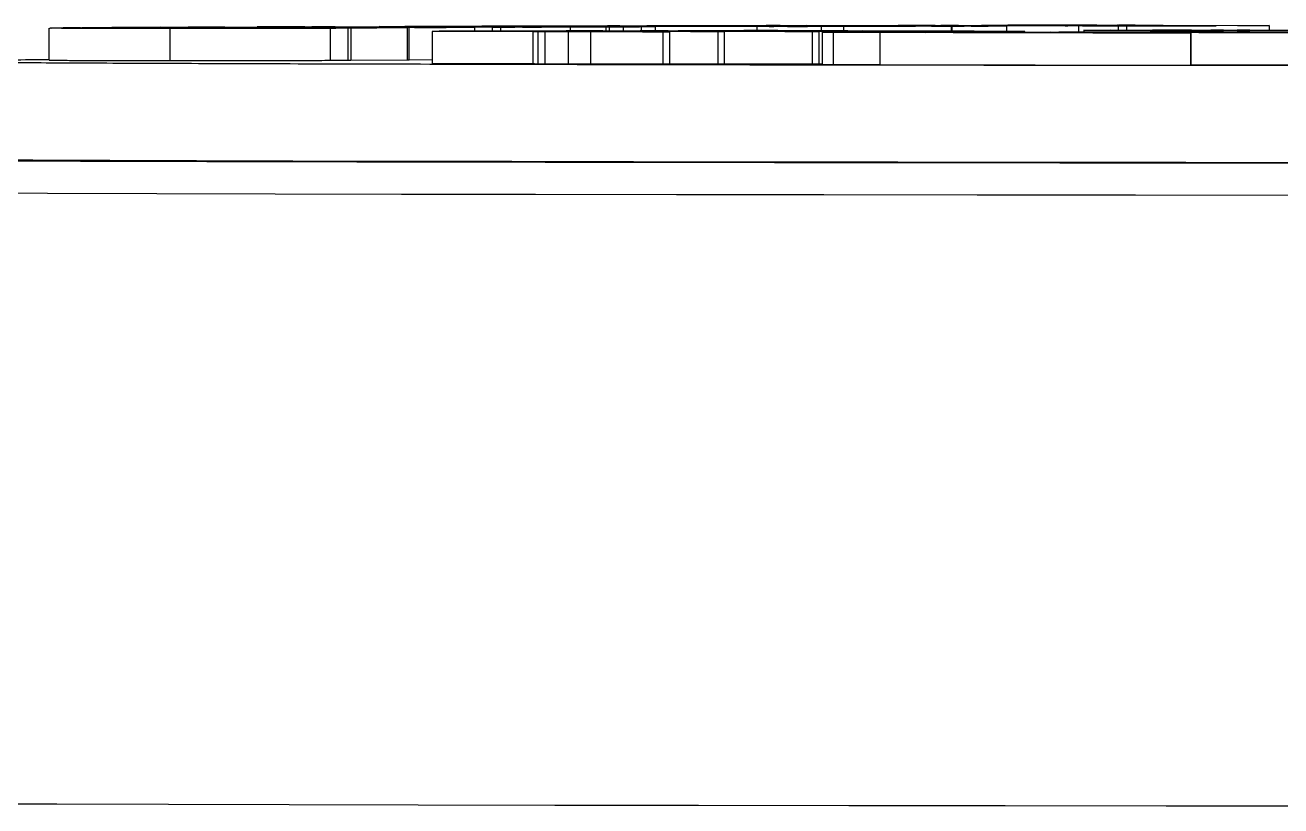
# Model space of a CAD drawing. Header units: millimetres. Extents: x 2063 to 4500, y 825 to 2548.
# Drawn here: x 3150.23 to 3189.3, y 1566.11 to 1590.4 of the extents above; entities that cross this region are included whole.
import ezdxf

# ---------------------------------------------------------------- set-up
doc = ezdxf.new("R2010")
doc.units = ezdxf.units.MM

msp = doc.modelspace()

# ---------------------------------------------------------------- linework, layer by layer
at = {"color": 7, "linetype": 'Continuous', "lineweight": 25}
for p, q in [((3151.107, 1590.31), (3151.637, 1590.315)), ((3151.637, 1590.315), (3151.942, 1590.314)), ((3151.942, 1590.314), (3151.855, 1590.314)), ((3159.181, 1590.307), (3151.951, 1590.311)), ((3151.991, 1590.317), (3153.818, 1590.328)), ((3153.692, 1590.314), (3151.991, 1590.317)), ((3152.15, 1590.312), (3159.379, 1590.309)), ((3153.394, 1590.323), (3152.93, 1590.321)), ((3153.394, 1590.323), (3153.394, 1590.312)), ((3153.879, 1590.315), (3153.692, 1590.314)), ((3153.692, 1590.314), (3153.692, 1590.312)), ((3153.818, 1590.328), (3154.11, 1590.327)), ((3153.879, 1590.315), (3153.879, 1590.312)), ((3157.591, 1590.321), (3153.945, 1590.324)), ((3153.945, 1590.324), (3153.945, 1590.312)), ((3154.11, 1590.327), (3154.003, 1590.327)), ((3154.23, 1590.326), (3161.184, 1590.32)), ((3154.456, 1590.331), (3156.606, 1590.34)), ((3156.032, 1590.328), (3154.456, 1590.331)), ((3154.456, 1590.331), (3154.456, 1590.325)), ((3158.181, 1590.314), (3155.313, 1590.317)), ((3155.313, 1590.317), (3155.42, 1590.317)), ((3155.313, 1590.317), (3155.313, 1590.311)), ((3155.42, 1590.317), (3155.615, 1590.317)), ((3156.439, 1590.338), (3155.475, 1590.334)), ((3156.213, 1590.328), (3156.032, 1590.328)), ((3156.032, 1590.328), (3156.032, 1590.324)), ((3156.213, 1590.328), (3156.213, 1590.324)), ((3162.177, 1590.321), (3156.439, 1590.338)), ((3156.439, 1590.338), (3156.439, 1590.324)), ((3156.606, 1590.34), (3162.343, 1590.324)), ((3157.071, 1590.318), (3157.591, 1590.321)), ((3157.884, 1590.321), (3157.364, 1590.318)), ((3157.447, 1590.343), (3159.61, 1590.351)), ((3157.713, 1590.343), (3157.447, 1590.343)), ((3157.447, 1590.343), (3157.447, 1590.338)), ((3158.335, 1590.345), (3157.713, 1590.343)), ((3157.713, 1590.343), (3157.713, 1590.337)), ((3160.899, 1590.318), (3157.884, 1590.321)), ((3157.998, 1590.315), (3158.289, 1590.315)), ((3158.289, 1590.315), (3158.181, 1590.314)), ((3158.181, 1590.314), (3158.181, 1590.309)), ((3158.289, 1590.315), (3158.289, 1590.309)), ((3158.335, 1590.345), (3158.335, 1590.335)), ((3158.512, 1590.311), (3158.506, 1590.312)), ((3158.506, 1590.312), (3158.506, 1590.309)), ((3160.363, 1590.311), (3158.512, 1590.311)), ((3158.512, 1590.311), (3158.512, 1590.309)), ((3165.268, 1590.337), (3158.932, 1590.346)), ((3158.932, 1590.346), (3158.932, 1590.334)), ((3159.254, 1590.349), (3159.152, 1590.348)), ((3159.876, 1590.351), (3159.254, 1590.349)), ((3159.366, 1590.347), (3165.701, 1590.339)), ((3159.61, 1590.351), (3159.876, 1590.351)), ((3159.876, 1590.351), (3159.876, 1590.347)), ((3162.118, 1590.321), (3160.363, 1590.311)), ((3160.363, 1590.311), (3160.363, 1589.311)), ((3160.625, 1590.314), (3161.126, 1590.317)), ((3160.899, 1590.318), (3160.899, 1590.316)), ((3163.316, 1590.351), (3161.246, 1590.355)), ((3161.246, 1590.355), (3161.246, 1590.345)), ((3161.675, 1590.356), (3161.681, 1590.356)), ((3161.735, 1590.321), (3161.826, 1590.321)), ((3161.826, 1590.321), (3162.118, 1590.321)), ((3162.118, 1590.321), (3162.118, 1589.321)), ((3164.213, 1590.33), (3162.177, 1590.321)), ((3162.177, 1589.321), (3162.177, 1590.321)), ((3162.343, 1590.324), (3163.125, 1590.327)), ((3162.369, 1590.355), (3163.777, 1590.353)), ((3162.407, 1590.358), (3162.407, 1590.355)), ((3163.219, 1590.331), (3162.667, 1590.333)), ((3162.667, 1590.333), (3162.892, 1590.333)), ((3162.667, 1590.333), (3162.667, 1590.325)), ((3162.892, 1590.333), (3164.213, 1590.33)), ((3163.272, 1590.349), (3163.428, 1590.35)), ((3163.521, 1590.349), (3163.272, 1590.349)), ((3163.272, 1590.349), (3163.272, 1590.342)), ((3163.316, 1590.351), (3163.316, 1590.349)), ((3165.087, 1590.353), (3163.521, 1590.349)), ((3163.521, 1590.349), (3163.521, 1590.342)), ((3164.213, 1590.33), (3164.213, 1590.213)), ((3164.437, 1590.365), (3165.427, 1590.367)), ((3164.666, 1590.365), (3164.437, 1590.365)), ((3164.649, 1590.353), (3164.838, 1590.354)), ((3164.878, 1590.365), (3164.666, 1590.365)), ((3164.758, 1590.334), (3165.38, 1590.336)), ((3165.023, 1590.334), (3164.758, 1590.334)), ((3164.758, 1590.334), (3164.758, 1590.212)), ((3164.838, 1590.354), (3165.087, 1590.353)), ((3167.187, 1590.341), (3165.023, 1590.334)), ((3165.023, 1590.334), (3165.023, 1590.211)), ((3165.087, 1590.353), (3165.087, 1590.34)), ((3165.268, 1590.337), (3165.268, 1590.336)), ((3165.427, 1590.367), (3169.866, 1590.363)), ((3169.373, 1590.362), (3165.499, 1590.365)), ((3168.3, 1590.344), (3166.185, 1590.347)), ((3166.185, 1590.347), (3166.291, 1590.347)), ((3166.299, 1590.339), (3166.921, 1590.342)), ((3166.876, 1590.371), (3168.502, 1590.374)), ((3167.105, 1590.37), (3166.876, 1590.371)), ((3166.876, 1590.371), (3166.876, 1590.366)), ((3166.921, 1590.357), (3166.921, 1590.342)), ((3166.921, 1590.342), (3167.187, 1590.341)), ((3167.317, 1590.371), (3167.105, 1590.37)), ((3167.105, 1590.37), (3167.105, 1590.366)), ((3167.187, 1590.341), (3167.187, 1590.22)), ((3167.317, 1590.371), (3167.317, 1590.366)), ((3170.681, 1590.365), (3167.941, 1590.371)), ((3167.941, 1590.371), (3167.941, 1590.365)), ((3168.3, 1590.344), (3168.3, 1590.22)), ((3168.396, 1590.346), (3168.396, 1590.22)), ((3168.502, 1590.374), (3168.731, 1590.374)), ((3168.506, 1590.372), (3173.946, 1590.361)), ((3168.731, 1590.374), (3168.519, 1590.373)), ((3168.519, 1590.373), (3168.519, 1590.372)), ((3168.731, 1590.374), (3168.731, 1590.372)), ((3168.832, 1590.346), (3168.832, 1590.218)), ((3169.029, 1590.36), (3169.373, 1590.362)), ((3169.396, 1590.347), (3169.396, 1590.219)), ((3169.574, 1590.376), (3173.504, 1590.384)), ((3170.518, 1590.372), (3169.574, 1590.376)), ((3169.574, 1590.376), (3169.574, 1590.37)), ((3169.846, 1590.222), (3169.846, 1590.35)), ((3169.866, 1590.363), (3170.681, 1590.365)), ((3170.128, 1590.363), (3170.908, 1590.365)), ((3170.78, 1590.372), (3170.518, 1590.372)), ((3170.518, 1590.372), (3170.518, 1590.368)), ((3170.78, 1590.372), (3170.78, 1590.368)), ((3170.908, 1590.365), (3173.381, 1590.36)), ((3172.173, 1590.38), (3171.171, 1590.378)), ((3171.171, 1590.378), (3171.171, 1590.367)), ((3172.173, 1590.38), (3172.173, 1590.365)), ((3172.402, 1590.372), (3172.633, 1590.373)), ((3174.471, 1590.368), (3172.402, 1590.372)), ((3172.402, 1590.372), (3172.402, 1590.364)), ((3172.633, 1590.373), (3172.774, 1590.373)), ((3175.43, 1590.374), (3172.801, 1590.38)), ((3173.366, 1590.359), (3172.977, 1590.358)), ((3175.007, 1590.361), (3172.992, 1590.357)), ((3172.992, 1590.357), (3172.992, 1590.232)), ((3173.417, 1590.382), (3178.43, 1590.37)), ((3173.714, 1590.383), (3173.483, 1590.383)), ((3173.483, 1590.381), (3173.483, 1590.383)), ((3173.504, 1590.384), (3173.714, 1590.383)), ((3173.714, 1590.383), (3173.714, 1590.381)), ((3174.068, 1590.364), (3174.192, 1590.365)), ((3175.685, 1590.362), (3174.068, 1590.364)), ((3174.313, 1590.372), (3175.43, 1590.374)), ((3174.702, 1590.368), (3174.471, 1590.368)), ((3174.492, 1590.368), (3174.702, 1590.368)), ((3175.64, 1590.374), (3174.523, 1590.372)), ((3174.523, 1590.372), (3174.523, 1590.368)), ((3174.552, 1590.385), (3174.806, 1590.386)), ((3179.352, 1590.371), (3174.552, 1590.385)), ((3174.552, 1590.385), (3174.552, 1590.379)), ((3174.568, 1590.361), (3174.78, 1590.362)), ((3174.78, 1590.362), (3175.007, 1590.361)), ((3174.806, 1590.386), (3182.583, 1590.377)), ((3175.007, 1590.225), (3175.007, 1590.361)), ((3177.813, 1590.369), (3175.64, 1590.374)), ((3179.053, 1590.369), (3175.685, 1590.362)), ((3175.685, 1590.362), (3175.685, 1590.223)), ((3176.114, 1590.382), (3176.029, 1590.382)), ((3176.029, 1590.382), (3179.607, 1590.372)), ((3183.001, 1590.375), (3176.114, 1590.382)), ((3176.114, 1590.382), (3176.114, 1590.382)), ((3176.669, 1590.365), (3177.748, 1590.367)), ((3177.391, 1590.39), (3179.087, 1590.392)), ((3177.576, 1590.389), (3177.391, 1590.39)), ((3177.391, 1590.39), (3177.391, 1590.383)), ((3177.915, 1590.39), (3177.576, 1590.389)), ((3177.576, 1590.389), (3177.576, 1590.383)), ((3177.915, 1590.39), (3177.915, 1590.382)), ((3182.668, 1590.377), (3178.541, 1590.39)), ((3178.541, 1590.39), (3178.541, 1590.382)), ((3178.796, 1590.39), (3183.167, 1590.377)), ((3179.271, 1590.392), (3178.932, 1590.391)), ((3178.932, 1590.391), (3178.932, 1590.39)), ((3179.06, 1590.369), (3179.053, 1590.369)), ((3179.053, 1590.211), (3179.053, 1590.369)), ((3179.058, 1590.37), (3179.25, 1590.37)), ((3180.755, 1590.372), (3179.06, 1590.369)), ((3179.06, 1590.369), (3179.06, 1590.211)), ((3179.087, 1590.392), (3179.271, 1590.392)), ((3179.25, 1590.37), (3179.293, 1590.37)), ((3179.271, 1590.392), (3179.271, 1590.389)), ((3179.996, 1590.394), (3184.614, 1590.399)), ((3180.495, 1590.389), (3179.996, 1590.394)), ((3179.996, 1590.394), (3179.996, 1590.387)), ((3180.233, 1590.372), (3180.572, 1590.372)), ((3180.771, 1590.389), (3180.495, 1590.389)), ((3180.495, 1590.389), (3180.495, 1590.385)), ((3180.572, 1590.372), (3180.755, 1590.372)), ((3180.755, 1590.372), (3180.755, 1590.205)), ((3180.771, 1590.389), (3180.771, 1590.384)), ((3182.955, 1590.396), (3181.778, 1590.395)), ((3181.778, 1590.395), (3181.778, 1590.381)), ((3183.853, 1590.383), (3182.348, 1590.389)), ((3182.348, 1590.389), (3182.62, 1590.389)), ((3182.348, 1590.389), (3182.348, 1590.38)), ((3182.583, 1590.377), (3182.668, 1590.377)), ((3182.62, 1590.389), (3182.722, 1590.389)), ((3184.23, 1590.377), (3183.001, 1590.375)), ((3183.001, 1590.375), (3183.001, 1590.186)), ((3184.496, 1590.377), (3183.128, 1590.38)), ((3183.128, 1590.38), (3183.306, 1590.38)), ((3183.128, 1590.38), (3183.128, 1590.377)), ((3185.482, 1590.389), (3183.568, 1590.396)), ((3183.793, 1590.377), (3184.047, 1590.377)), ((3184.124, 1590.383), (3183.853, 1590.383)), ((3183.972, 1590.384), (3184.124, 1590.383)), ((3184.047, 1590.377), (3184.23, 1590.377)), ((3184.124, 1590.383), (3184.124, 1590.377)), ((3184.169, 1590.387), (3185.482, 1590.389)), ((3184.23, 1590.377), (3184.23, 1590.242)), ((3184.292, 1590.397), (3187.941, 1590.383)), ((3185.635, 1590.388), (3184.321, 1590.387)), ((3184.766, 1590.399), (3184.494, 1590.398)), ((3184.494, 1590.398), (3184.494, 1590.396)), ((3188.933, 1590.383), (3184.496, 1590.377)), ((3184.496, 1590.377), (3184.496, 1590.243)), ((3184.614, 1590.399), (3184.766, 1590.399)), ((3184.766, 1590.399), (3184.766, 1590.395)), ((3187.216, 1590.382), (3185.635, 1590.388)), ((3185.744, 1590.38), (3187.012, 1590.381)), ((3188.551, 1590.383), (3188.778, 1590.383)), ((3188.778, 1590.383), (3188.933, 1590.383)), ((3188.933, 1590.383), (3188.933, 1590.244)), ((3150.968, 1590.307), (3150.968, 1589.307)), ((3151.04, 1590.309), (3151.107, 1590.31)), ((3154.731, 1590.3), (3154.731, 1589.3)), ((3160.271, 1590.31), (3159.718, 1590.305)), ((3159.718, 1590.305), (3159.718, 1589.305)), ((3159.894, 1590.309), (3159.967, 1590.31)), ((3159.967, 1590.31), (3160.271, 1590.31)), ((3160.271, 1590.31), (3160.271, 1589.31)), ((3162.894, 1590.204), (3162.935, 1590.207)), ((3162.894, 1590.204), (3162.894, 1589.204)), ((3163.112, 1590.212), (3163.559, 1590.216)), ((3164.258, 1590.212), (3163.112, 1590.212)), ((3163.559, 1590.216), (3166.757, 1590.205)), ((3165.93, 1590.206), (3164.258, 1590.212)), ((3165.529, 1590.214), (3165.953, 1590.217)), ((3166.58, 1590.213), (3165.529, 1590.214)), ((3165.529, 1590.214), (3165.529, 1590.209)), ((3165.953, 1590.217), (3168.825, 1590.207)), ((3166.027, 1590.197), (3166.027, 1589.197)), ((3167.638, 1590.2), (3166.074, 1590.205)), ((3166.398, 1590.194), (3166.184, 1590.194)), ((3166.184, 1590.194), (3166.184, 1589.194)), ((3166.398, 1590.194), (3166.398, 1589.194)), ((3168.47, 1590.207), (3166.58, 1590.213)), ((3166.58, 1590.213), (3166.58, 1590.205)), ((3166.757, 1590.205), (3168.47, 1590.207)), ((3167.063, 1590.219), (3167.507, 1590.223)), ((3168.206, 1590.219), (3167.063, 1590.219)), ((3167.063, 1590.219), (3167.063, 1590.213)), ((3167.137, 1589.198), (3167.137, 1590.198)), ((3168.979, 1590.205), (3167.266, 1590.203)), ((3167.266, 1590.203), (3169.228, 1590.196)), ((3167.507, 1590.223), (3173.867, 1590.201)), ((3170.073, 1590.191), (3167.821, 1590.199)), ((3167.821, 1590.199), (3167.821, 1589.199)), ((3170.715, 1590.21), (3168.206, 1590.219)), ((3168.206, 1590.219), (3168.206, 1590.209)), ((3168.825, 1590.207), (3170.715, 1590.21)), ((3171.776, 1590.195), (3168.979, 1590.205)), ((3168.979, 1590.205), (3168.979, 1590.197)), ((3171.224, 1590.208), (3169.333, 1590.206)), ((3169.333, 1590.206), (3170.931, 1590.2)), ((3169.369, 1590.219), (3169.688, 1590.222)), ((3170.23, 1590.219), (3169.369, 1590.219)), ((3169.369, 1590.219), (3169.369, 1590.216)), ((3169.688, 1590.222), (3170.43, 1590.221)), ((3170.279, 1590.193), (3170.073, 1590.191)), ((3170.073, 1590.191), (3170.073, 1589.191)), ((3174.809, 1590.203), (3170.23, 1590.219)), ((3170.23, 1590.219), (3170.23, 1590.213)), ((3170.279, 1590.193), (3170.279, 1589.193)), ((3170.43, 1590.221), (3174.152, 1590.226)), ((3174.624, 1590.225), (3170.548, 1590.219)), ((3170.548, 1590.219), (3171.745, 1590.215)), ((3174.712, 1590.196), (3171.224, 1590.208)), ((3171.745, 1590.215), (3175.821, 1590.22)), ((3171.982, 1590.197), (3171.776, 1590.195)), ((3171.776, 1590.195), (3171.776, 1589.195)), ((3171.982, 1590.197), (3171.982, 1589.197)), ((3176.294, 1590.219), (3172.218, 1590.213)), ((3172.218, 1590.213), (3173.456, 1590.209)), ((3172.593, 1590.228), (3173.014, 1590.232)), ((3173.643, 1590.228), (3172.593, 1590.228)), ((3172.593, 1590.228), (3172.593, 1590.224)), ((3173.014, 1590.232), (3180.283, 1590.207)), ((3173.456, 1590.209), (3177.532, 1590.214)), ((3174.152, 1590.226), (3173.643, 1590.228)), ((3173.643, 1590.228), (3173.643, 1590.226)), ((3178.002, 1590.213), (3173.926, 1590.207)), ((3173.926, 1590.207), (3175.2, 1590.203)), ((3175.821, 1590.22), (3174.624, 1590.225)), ((3174.624, 1590.219), (3174.624, 1590.225)), ((3174.917, 1590.198), (3174.712, 1590.196)), ((3174.712, 1590.196), (3174.712, 1589.196)), ((3174.822, 1590.2), (3174.809, 1590.203)), ((3174.917, 1590.198), (3174.917, 1589.198)), ((3175.363, 1590.172), (3175.029, 1590.176)), ((3175.029, 1590.176), (3178.25, 1590.171)), ((3175.029, 1590.176), (3175.029, 1589.176)), ((3175.2, 1590.203), (3179.276, 1590.208)), ((3176.822, 1590.173), (3175.363, 1590.172)), ((3175.363, 1590.172), (3175.363, 1589.172)), ((3177.532, 1590.214), (3176.294, 1590.219)), ((3176.294, 1590.213), (3176.294, 1590.219)), ((3186.484, 1590.158), (3176.822, 1590.173)), ((3176.822, 1590.173), (3176.822, 1589.173)), ((3177.585, 1590.187), (3181.54, 1590.181)), ((3177.934, 1590.183), (3177.585, 1590.187)), ((3177.585, 1590.187), (3177.585, 1590.172)), ((3179.488, 1590.183), (3177.934, 1590.183)), ((3177.934, 1590.172), (3177.934, 1590.183)), ((3179.276, 1590.208), (3178.002, 1590.213)), ((3178.002, 1590.207), (3178.002, 1590.213)), ((3178.25, 1590.171), (3181.296, 1590.181)), ((3182.144, 1590.179), (3179.097, 1590.17)), ((3179.097, 1590.17), (3182.601, 1590.165)), ((3181.296, 1590.181), (3179.488, 1590.183)), ((3179.488, 1590.183), (3179.488, 1590.175)), ((3181.128, 1590.202), (3179.749, 1590.207)), ((3179.749, 1590.207), (3179.749, 1590.184)), ((3181.333, 1590.204), (3181.128, 1590.202)), ((3181.128, 1590.202), (3181.128, 1590.182)), ((3181.333, 1590.182), (3181.333, 1590.204)), ((3181.54, 1590.181), (3184.707, 1590.191)), ((3185.647, 1590.174), (3182.144, 1590.179)), ((3182.144, 1590.165), (3182.144, 1590.179)), ((3185.231, 1590.188), (3182.388, 1590.18)), ((3182.388, 1590.18), (3185.891, 1590.175)), ((3182.601, 1590.165), (3185.647, 1590.174)), ((3183.166, 1590.237), (3183.166, 1590.186)), ((3186.495, 1590.173), (3183.449, 1590.163)), ((3183.449, 1590.163), (3184.861, 1590.161)), ((3185.231, 1590.188), (3185.231, 1590.176)), ((3185.462, 1590.241), (3185.305, 1590.241)), ((3185.305, 1590.241), (3185.305, 1590.241)), ((3185.305, 1590.241), (3186.041, 1590.241)), ((3185.305, 1590.241), (3185.305, 1590.231)), ((3185.462, 1590.241), (3185.462, 1590.231)), ((3185.568, 1590.234), (3185.568, 1590.231)), ((3186.515, 1590.237), (3185.726, 1590.241)), ((3185.726, 1590.241), (3185.726, 1590.231)), ((3186.041, 1590.241), (3186.91, 1590.237)), ((3186.153, 1590.195), (3187.358, 1590.194)), ((3186.341, 1590.16), (3186.484, 1590.158)), ((3186.484, 1590.158), (3186.484, 1589.158)), ((3190.563, 1590.166), (3186.495, 1590.173)), ((3186.495, 1590.173), (3186.495, 1589.173)), ((3186.739, 1590.173), (3188.943, 1590.17)), ((3188.331, 1590.232), (3186.831, 1590.232)), ((3186.831, 1590.232), (3186.831, 1590.23)), ((3186.91, 1590.237), (3187.515, 1590.237)), ((3186.936, 1590.236), (3187.515, 1590.236)), ((3186.936, 1590.23), (3186.936, 1590.236)), ((3187.278, 1590.232), (3186.989, 1590.232)), ((3187.278, 1590.241), (3187.12, 1590.241)), ((3187.12, 1590.241), (3187.12, 1590.241)), ((3187.12, 1590.241), (3188.331, 1590.241)), ((3187.12, 1590.241), (3187.12, 1590.237)), ((3187.278, 1590.241), (3187.278, 1590.237)), ((3187.358, 1590.194), (3187.358, 1590.172)), ((3187.515, 1590.237), (3187.515, 1590.241)), ((3187.515, 1590.236), (3187.515, 1590.233)), ((3187.936, 1590.241), (3187.936, 1590.233)), ((3188.331, 1590.241), (3188.173, 1590.241)), ((3188.173, 1590.241), (3188.173, 1590.232)), ((3188.173, 1590.232), (3188.331, 1590.232)), ((3188.331, 1590.241), (3188.331, 1590.241)), ((3188.331, 1590.241), (3188.331, 1590.232)), ((3188.331, 1590.232), (3188.331, 1590.232)), ((3188.331, 1590.231), (3188.331, 1590.232)), ((3159.718, 1589.305), (3160.271, 1589.31)), ((3160.271, 1589.311), (3160.363, 1589.311)), ((3160.363, 1589.311), (3162.118, 1589.321)), ((3162.118, 1589.322), (3162.177, 1589.321)), ((3162.177, 1589.321), (3162.894, 1589.325)), ((3166.184, 1589.194), (3166.398, 1589.194)), ((3167.821, 1589.199), (3170.073, 1589.191)), ((3170.073, 1589.191), (3170.279, 1589.193)), ((3170.279, 1589.201), (3171.776, 1589.195)), ((3171.776, 1589.195), (3171.982, 1589.197)), ((3171.982, 1589.205), (3174.712, 1589.196)), ((3174.712, 1589.196), (3174.917, 1589.198)), ((3174.917, 1589.2), (3175.029, 1589.2)), ((3175.029, 1589.176), (3175.363, 1589.172)), ((3175.363, 1589.172), (3176.822, 1589.173)), ((3176.822, 1589.173), (3186.484, 1589.158)), ((3186.484, 1589.173), (3186.495, 1589.173)), ((3186.495, 1589.173), (3190.563, 1589.166))]:
    msp.add_line(p, q, dxfattribs=at)
at = {"color": 7, "linetype": 'Continuous', "lineweight": 25, "flags": 128}
for points in [[(3190.75, 1590.237), (3190.565, 1590.234), (3190.026, 1590.232), (3189.187, 1590.23), (3188.13, 1590.229), (3186.958, 1590.229), (3185.786, 1590.229), (3184.729, 1590.23), (3183.89, 1590.232), (3183.352, 1590.234), (3183.166, 1590.237), (3183.352, 1590.239), (3183.89, 1590.242), (3184.729, 1590.243), (3185.786, 1590.244), (3186.958, 1590.245), (3188.13, 1590.244), (3189.187, 1590.243), (3190.026, 1590.242), (3190.565, 1590.239), (3190.75, 1590.237)], [(3189.93, 1590.237), (3189.75, 1590.235), (3189.234, 1590.233), (3188.444, 1590.231), (3187.474, 1590.231), (3186.442, 1590.231), (3185.473, 1590.231), (3184.682, 1590.233), (3184.166, 1590.235), (3183.987, 1590.237), (3184.166, 1590.239), (3184.682, 1590.241), (3185.473, 1590.242), (3186.442, 1590.243), (3187.474, 1590.243), (3188.444, 1590.242), (3189.234, 1590.241), (3189.75, 1590.239), (3189.93, 1590.237)], [(3148.396, 1586.216), (3150.47, 1586.207), (3152.864, 1586.197), (3155.565, 1586.188), (3158.56, 1586.179), (3161.834, 1586.171), (3165.371, 1586.163), (3169.153, 1586.156), (3173.161, 1586.15), (3177.376, 1586.144), (3181.776, 1586.138), (3186.339, 1586.134), (3191.043, 1586.13), (3195.865, 1586.127), (3200.779, 1586.124), (3205.762, 1586.123), (3210.789, 1586.122), (3215.835, 1586.121), (3220.875, 1586.122), (3225.883, 1586.123), (3230.835, 1586.125), (3235.706, 1586.128)], [(3135.864, 1585.244), (3137.004, 1585.232), (3138.496, 1585.221), (3140.331, 1585.211), (3142.503, 1585.2), (3145, 1585.19), (3147.813, 1585.18), (3150.927, 1585.171), (3154.33, 1585.162), (3158.005, 1585.153), (3161.936, 1585.145), (3166.105, 1585.138), (3170.494, 1585.132), (3175.082, 1585.126), (3179.848, 1585.12), (3184.772, 1585.116), (3189.831, 1585.112), (3195.001, 1585.108), (3200.261, 1585.106)], [(3137.746, 1566.227), (3138.538, 1566.221), (3140.408, 1566.21), (3142.622, 1566.2), (3145.17, 1566.189), (3148.04, 1566.179), (3151.218, 1566.17), (3154.691, 1566.161), (3158.442, 1566.152), (3162.453, 1566.145), (3166.706, 1566.137), (3171.181, 1566.131), (3175.858, 1566.125), (3180.714, 1566.119), (3185.727, 1566.115), (3190.874, 1566.111)]]:
    msp.add_lwpolyline(points, dxfattribs=at)
at = {"color": 7, "linetype": 'Continuous', "lineweight": 25}
for points, knots in [([(3151.951, 1590.311), (3151.897, 1590.311), (3151.804, 1590.311), (3151.677, 1590.311), (3151.569, 1590.31), (3151.471, 1590.31), (3151.433, 1590.31), (3151.412, 1590.31)], [0, 0, 0, 0, 0.2039125, 0.3489118, 0.4932734, 0.7202809, 1, 1, 1, 1]), ([(3151.835, 1590.313), (3151.834, 1590.313), (3151.828, 1590.313), (3151.862, 1590.313), (3151.929, 1590.313), (3152.029, 1590.313), (3152.107, 1590.312), (3152.15, 1590.312)], [0, 0, 0, 0, 0.0720945, 0.286641, 0.5008175, 0.7269972, 1, 1, 1, 1]), ([(3152.801, 1590.319), (3152.795, 1590.319), (3152.748, 1590.318), (3152.917, 1590.317), (3153.279, 1590.316), (3153.662, 1590.315), (3153.879, 1590.315)], [0, 0, 0, 0, 0.045115, 0.334899, 0.62348, 1, 1, 1, 1]), ([(3153.945, 1590.324), (3153.89, 1590.324), (3153.799, 1590.324), (3153.668, 1590.324), (3153.557, 1590.324), (3153.458, 1590.324), (3153.416, 1590.323), (3153.394, 1590.323)], [0, 0, 0, 0, 0.238521, 0.395636, 0.552314, 0.766778, 1, 1, 1, 1]), ([(3154.003, 1590.327), (3153.973, 1590.327), (3153.932, 1590.326), (3153.97, 1590.326), (3154.041, 1590.326), (3154.134, 1590.326), (3154.204, 1590.326), (3154.23, 1590.326)], [0, 0, 0, 0, 0.39106, 0.540188, 0.690013, 0.882685, 1, 1, 1, 1]), ([(3155.475, 1590.334), (3155.395, 1590.333), (3155.239, 1590.332), (3155.385, 1590.331), (3155.742, 1590.329), (3156.073, 1590.329), (3156.213, 1590.328)], [0, 0, 0, 0, 0.25104, 0.485737, 0.783075, 1, 1, 1, 1]), ([(3155.615, 1590.317), (3155.808, 1590.317), (3156.094, 1590.317), (3156.491, 1590.317), (3156.746, 1590.317), (3156.95, 1590.317), (3157.027, 1590.318), (3157.071, 1590.318)], [0, 0, 0, 0, 0.339516, 0.502236, 0.666705, 0.806821, 1, 1, 1, 1]), ([(3157.364, 1590.318), (3157.323, 1590.318), (3157.258, 1590.317), (3157.279, 1590.316), (3157.398, 1590.316), (3157.642, 1590.315), (3157.868, 1590.315), (3157.998, 1590.315)], [0, 0, 0, 0, 0.250694, 0.402945, 0.556475, 0.743783, 1, 1, 1, 1]), ([(3158.932, 1590.346), (3158.882, 1590.346), (3158.796, 1590.346), (3158.657, 1590.346), (3158.542, 1590.346), (3158.427, 1590.346), (3158.369, 1590.345), (3158.335, 1590.345)], [0, 0, 0, 0, 0.239524, 0.40579, 0.571729, 0.750468, 1, 1, 1, 1]), ([(3158.506, 1590.312), (3158.785, 1590.312), (3159.344, 1590.312), (3160.054, 1590.313), (3160.466, 1590.314), (3160.584, 1590.314), (3160.625, 1590.314)], [0, 0, 0, 0, 0.326957, 0.656983, 0.880506, 1, 1, 1, 1]), ([(3159.151, 1590.348), (3159.15, 1590.348), (3159.146, 1590.348), (3159.185, 1590.348), (3159.256, 1590.347), (3159.326, 1590.347), (3159.366, 1590.347)], [0, 0, 0, 0, 0.124719, 0.38447, 0.652941, 1, 1, 1, 1]), ([(3161.149, 1590.318), (3161.136, 1590.318), (3161.108, 1590.318), (3161.016, 1590.318), (3160.938, 1590.318), (3160.899, 1590.318)], [0, 0, 0, 0, 0.283678, 0.642488, 1, 1, 1, 1]), ([(3161.126, 1590.317), (3161.15, 1590.317), (3161.178, 1590.318), (3161.163, 1590.318), (3161.16, 1590.318)], [0, 0, 0, 0, 0.809388, 1, 1, 1, 1]), ([(3161.184, 1590.32), (3161.239, 1590.32), (3161.329, 1590.32), (3161.46, 1590.32), (3161.563, 1590.32), (3161.664, 1590.32), (3161.707, 1590.321), (3161.735, 1590.321)], [0, 0, 0, 0, 0.238273, 0.386342, 0.535522, 0.694283, 1, 1, 1, 1]), ([(3161.246, 1590.355), (3161.274, 1590.355), (3161.331, 1590.355), (3161.436, 1590.355), (3161.503, 1590.355), (3161.543, 1590.355), (3161.548, 1590.355)], [0, 0, 0, 0, 0.25202, 0.504232, 0.940351, 1, 1, 1, 1]), ([(3161.548, 1590.355), (3161.58, 1590.355), (3161.637, 1590.355), (3161.682, 1590.356), (3161.68, 1590.356), (3161.68, 1590.356)], [0, 0, 0, 0, 0.544636, 0.977907, 1, 1, 1, 1]), ([(3161.69, 1590.357), (3161.735, 1590.357), (3161.823, 1590.358), (3162.042, 1590.359), (3162.147, 1590.359)], [0, 0, 0, 0, 0.517516, 1, 1, 1, 1]), ([(3162.407, 1590.358), (3162.297, 1590.358), (3162.12, 1590.358), (3162.029, 1590.357), (3162.061, 1590.356), (3162.189, 1590.355), (3162.313, 1590.355), (3162.369, 1590.355)], [0, 0, 0, 0, 0.329126, 0.528564, 0.696809, 0.865433, 1, 1, 1, 1]), ([(3162.147, 1590.359), (3162.375, 1590.36), (3162.774, 1590.361), (3163.584, 1590.361), (3164.658, 1590.361), (3166.034, 1590.36), (3166.993, 1590.359), (3167.485, 1590.358)], [0, 0, 0, 0, 0.169563, 0.297883, 0.425995, 0.705761, 1, 1, 1, 1]), ([(3166.921, 1590.357), (3166.355, 1590.358), (3165.51, 1590.359), (3164.34, 1590.36), (3163.604, 1590.36), (3163.038, 1590.36), (3162.653, 1590.359), (3162.475, 1590.359), (3162.407, 1590.358)], [0, 0, 0, 0, 0.399545, 0.597137, 0.733747, 0.835099, 0.936852, 1, 1, 1, 1]), ([(3163.125, 1590.327), (3163.247, 1590.328), (3163.377, 1590.328), (3163.329, 1590.329), (3163.327, 1590.329)], [0, 0, 0, 0, 0.946889, 1, 1, 1, 1]), ([(3163.428, 1590.35), (3163.47, 1590.35), (3163.543, 1590.35), (3163.568, 1590.35), (3163.537, 1590.351), (3163.45, 1590.351), (3163.363, 1590.351), (3163.316, 1590.351)], [0, 0, 0, 0, 0.249315, 0.4358137, 0.6227966, 0.7970359, 1, 1, 1, 1]), ([(3163.777, 1590.353), (3163.849, 1590.353), (3163.967, 1590.352), (3164.163, 1590.352), (3164.325, 1590.352), (3164.501, 1590.353), (3164.591, 1590.353), (3164.649, 1590.353)], [0, 0, 0, 0, 0.257237, 0.420431, 0.584481, 0.733875, 1, 1, 1, 1]), ([(3165.499, 1590.365), (3165.438, 1590.365), (3165.316, 1590.365), (3165.13, 1590.365), (3164.979, 1590.365), (3164.908, 1590.365), (3164.878, 1590.365)], [0, 0, 0, 0, 0.2772639, 0.5575672, 0.817889, 1, 1, 1, 1]), ([(3165.38, 1590.336), (3165.417, 1590.336), (3165.473, 1590.337), (3165.471, 1590.337), (3165.424, 1590.337), (3165.348, 1590.337), (3165.292, 1590.337), (3165.268, 1590.337)], [0, 0, 0, 0, 0.3520414, 0.5318269, 0.7130337, 0.8778643, 1, 1, 1, 1]), ([(3165.701, 1590.339), (3165.754, 1590.339), (3165.838, 1590.339), (3165.971, 1590.339), (3166.083, 1590.339), (3166.201, 1590.339), (3166.261, 1590.339), (3166.299, 1590.339)], [0, 0, 0, 0, 0.247687, 0.39562, 0.54446, 0.717172, 1, 1, 1, 1]), ([(3166.291, 1590.347), (3166.605, 1590.347), (3167.165, 1590.347), (3167.944, 1590.346), (3168.544, 1590.347), (3168.901, 1590.347), (3169.058, 1590.348), (3169.105, 1590.348)], [0, 0, 0, 0, 0.327037, 0.582977, 0.7546195, 0.9267447, 1, 1, 1, 1]), ([(3169.105, 1590.348), (3169.189, 1590.348), (3169.345, 1590.349), (3169.355, 1590.35), (3169.122, 1590.352), (3168.329, 1590.354), (3167.46, 1590.356), (3166.921, 1590.357)], [0, 0, 0, 0, 0.097711, 0.183041, 0.35825, 0.602223, 1, 1, 1, 1]), ([(3167.941, 1590.371), (3167.903, 1590.371), (3167.835, 1590.371), (3167.71, 1590.371), (3167.577, 1590.371), (3167.438, 1590.371), (3167.358, 1590.371), (3167.317, 1590.371)], [0, 0, 0, 0, 0.208612, 0.37176, 0.536244, 0.765787, 1, 1, 1, 1]), ([(3167.485, 1590.358), (3167.996, 1590.358), (3168.929, 1590.356), (3169.654, 1590.353), (3169.888, 1590.35), (3169.8, 1590.349), (3169.53, 1590.348), (3169.396, 1590.347)], [0, 0, 0, 0, 0.329821, 0.602198, 0.751389, 0.876805, 1, 1, 1, 1]), ([(3168.396, 1590.346), (3168.351, 1590.345), (3168.261, 1590.345), (3168.251, 1590.345), (3168.287, 1590.344), (3168.3, 1590.344)], [0, 0, 0, 0, 0.406204, 0.795736, 1, 1, 1, 1]), ([(3168.519, 1590.373), (3168.467, 1590.373), (3168.392, 1590.373), (3168.344, 1590.373), (3168.354, 1590.373), (3168.407, 1590.372), (3168.471, 1590.372), (3168.506, 1590.372)], [0, 0, 0, 0, 0.327317, 0.476421, 0.626546, 0.796314, 1, 1, 1, 1]), ([(3168.832, 1590.346), (3168.793, 1590.346), (3168.717, 1590.346), (3168.566, 1590.346), (3168.464, 1590.346), (3168.396, 1590.346)], [0, 0, 0, 0, 0.2516063, 0.5032378, 1, 1, 1, 1]), ([(3169.396, 1590.347), (3169.356, 1590.347), (3169.276, 1590.347), (3169.091, 1590.347), (3168.935, 1590.346), (3168.832, 1590.346)], [0, 0, 0, 0, 0.250844, 0.502068, 1, 1, 1, 1]), ([(3169.773, 1590.356), (3169.544, 1590.356), (3169.164, 1590.357), (3168.967, 1590.359), (3168.993, 1590.359), (3168.999, 1590.359)], [0, 0, 0, 0, 0.543092, 0.902457, 1, 1, 1, 1]), ([(3170.299, 1590.357), (3170.109, 1590.358), (3169.798, 1590.359), (3169.574, 1590.36), (3169.586, 1590.361), (3169.751, 1590.362), (3169.992, 1590.363), (3170.128, 1590.363)], [0, 0, 0, 0, 0.272894, 0.445011, 0.618101, 0.78577, 1, 1, 1, 1]), ([(3172.992, 1590.357), (3172.704, 1590.356), (3172.262, 1590.355), (3171.487, 1590.355), (3170.866, 1590.355), (3170.265, 1590.355), (3169.948, 1590.356), (3169.773, 1590.356)], [0, 0, 0, 0, 0.321782, 0.493409, 0.666308, 0.816214, 1, 1, 1, 1]), ([(3172.977, 1590.358), (3172.727, 1590.357), (3172.357, 1590.357), (3171.7, 1590.356), (3171.168, 1590.356), (3170.689, 1590.357), (3170.417, 1590.357), (3170.299, 1590.357)], [0, 0, 0, 0, 0.331594, 0.48998, 0.648562, 0.847889, 1, 1, 1, 1]), ([(3171.171, 1590.378), (3170.986, 1590.378), (3170.643, 1590.377), (3170.532, 1590.376), (3170.482, 1590.376)], [0, 0, 0, 0, 0.540563, 1, 1, 1, 1]), ([(3170.489, 1590.375), (3170.488, 1590.375), (3170.482, 1590.374), (3170.656, 1590.373), (3170.78, 1590.372)], [0, 0, 0, 0, 0.287101, 1, 1, 1, 1]), ([(3172.801, 1590.38), (3172.759, 1590.38), (3172.688, 1590.381), (3172.554, 1590.381), (3172.417, 1590.381), (3172.285, 1590.381), (3172.207, 1590.38), (3172.173, 1590.38)], [0, 0, 0, 0, 0.244529, 0.408946, 0.573274, 0.814793, 1, 1, 1, 1]), ([(3172.774, 1590.373), (3172.918, 1590.372), (3173.131, 1590.372), (3173.5, 1590.371), (3173.783, 1590.371), (3174.068, 1590.372), (3174.223, 1590.372), (3174.313, 1590.372)], [0, 0, 0, 0, 0.337772, 0.500301, 0.664443, 0.804956, 1, 1, 1, 1]), ([(3173.483, 1590.383), (3173.42, 1590.383), (3173.331, 1590.383), (3173.278, 1590.382), (3173.289, 1590.382), (3173.339, 1590.382), (3173.392, 1590.382), (3173.417, 1590.382)], [0, 0, 0, 0, 0.358471, 0.509487, 0.66217, 0.836846, 1, 1, 1, 1]), ([(3173.381, 1590.36), (3173.426, 1590.36), (3173.497, 1590.36), (3173.529, 1590.359), (3173.512, 1590.359), (3173.457, 1590.359), (3173.392, 1590.359), (3173.366, 1590.359)], [0, 0, 0, 0, 0.273037, 0.428356, 0.583344, 0.832242, 1, 1, 1, 1]), ([(3173.946, 1590.361), (3174.003, 1590.361), (3174.087, 1590.361), (3174.229, 1590.361), (3174.342, 1590.361), (3174.459, 1590.361), (3174.529, 1590.361), (3174.568, 1590.361)], [0, 0, 0, 0, 0.300741, 0.442976, 0.585498, 0.770192, 1, 1, 1, 1]), ([(3174.151, 1590.37), (3174.148, 1590.37), (3174.136, 1590.37), (3174.245, 1590.369), (3174.4, 1590.369), (3174.492, 1590.368)], [0, 0, 0, 0, 0.107107, 0.469394, 1, 1, 1, 1]), ([(3174.523, 1590.372), (3174.427, 1590.371), (3174.268, 1590.371), (3174.191, 1590.371), (3174.161, 1590.37)], [0, 0, 0, 0, 0.608426, 1, 1, 1, 1]), ([(3174.192, 1590.365), (3174.458, 1590.365), (3174.992, 1590.364), (3175.76, 1590.364), (3176.34, 1590.365), (3176.58, 1590.365), (3176.669, 1590.365)], [0, 0, 0, 0, 0.3213061, 0.6452902, 0.8696576, 1, 1, 1, 1]), ([(3177.748, 1590.367), (3177.803, 1590.367), (3177.886, 1590.368), (3177.934, 1590.368), (3177.929, 1590.368), (3177.928, 1590.368)], [0, 0, 0, 0, 0.636816, 0.940157, 1, 1, 1, 1]), ([(3177.921, 1590.368), (3177.905, 1590.368), (3177.88, 1590.368), (3177.832, 1590.369), (3177.813, 1590.369)], [0, 0, 0, 0, 0.614189, 1, 1, 1, 1]), ([(3178.541, 1590.39), (3178.508, 1590.39), (3178.45, 1590.39), (3178.329, 1590.39), (3178.197, 1590.39), (3178.053, 1590.39), (3177.963, 1590.39), (3177.915, 1590.39)], [0, 0, 0, 0, 0.215896, 0.3853283, 0.5559542, 0.7640999, 1, 1, 1, 1]), ([(3178.43, 1590.37), (3178.474, 1590.37), (3178.544, 1590.37), (3178.664, 1590.369), (3178.767, 1590.369), (3178.908, 1590.37), (3178.997, 1590.37), (3179.058, 1590.37)], [0, 0, 0, 0, 0.2536824, 0.4001164, 0.52343, 0.6771969, 1, 1, 1, 1]), ([(3178.695, 1590.391), (3178.694, 1590.391), (3178.687, 1590.391), (3178.712, 1590.39), (3178.756, 1590.39), (3178.791, 1590.39), (3178.796, 1590.39)], [0, 0, 0, 0, 0.044219, 0.379656, 0.916945, 1, 1, 1, 1]), ([(3178.932, 1590.391), (3178.872, 1590.391), (3178.782, 1590.391), (3178.73, 1590.391), (3178.713, 1590.391)], [0, 0, 0, 0, 0.671603, 1, 1, 1, 1]), ([(3179.293, 1590.37), (3179.329, 1590.37), (3179.394, 1590.37), (3179.443, 1590.371), (3179.441, 1590.371), (3179.407, 1590.371), (3179.37, 1590.371), (3179.352, 1590.371)], [0, 0, 0, 0, 0.256868, 0.47724, 0.662008, 0.845558, 1, 1, 1, 1]), ([(3179.607, 1590.372), (3179.643, 1590.372), (3179.703, 1590.371), (3179.824, 1590.371), (3179.933, 1590.371), (3180.077, 1590.371), (3180.169, 1590.371), (3180.233, 1590.372)], [0, 0, 0, 0, 0.239941, 0.39539, 0.551967, 0.684504, 1, 1, 1, 1]), ([(3181.778, 1590.395), (3181.565, 1590.395), (3181.137, 1590.394), (3180.776, 1590.393), (3180.655, 1590.391), (3180.728, 1590.39), (3180.771, 1590.389)], [0, 0, 0, 0, 0.2488152, 0.5000632, 0.7136426, 1, 1, 1, 1]), ([(3182.722, 1590.389), (3182.844, 1590.388), (3183.018, 1590.388), (3183.355, 1590.387), (3183.618, 1590.387), (3183.899, 1590.387), (3184.077, 1590.387), (3184.169, 1590.387)], [0, 0, 0, 0, 0.375008, 0.532176, 0.663237, 0.825783, 1, 1, 1, 1]), ([(3183.568, 1590.396), (3183.536, 1590.396), (3183.483, 1590.396), (3183.368, 1590.397), (3183.238, 1590.397), (3183.094, 1590.397), (3182.999, 1590.397), (3182.955, 1590.396)], [0, 0, 0, 0, 0.2422509, 0.3981104, 0.5540249, 0.7912917, 1, 1, 1, 1]), ([(3183.167, 1590.377), (3183.203, 1590.377), (3183.263, 1590.377), (3183.378, 1590.377), (3183.48, 1590.377), (3183.614, 1590.377), (3183.715, 1590.377), (3183.783, 1590.377), (3183.793, 1590.377)], [0, 0, 0, 0, 0.239791, 0.395723, 0.528329, 0.660993, 0.950414, 1, 1, 1, 1]), ([(3183.306, 1590.38), (3183.551, 1590.38), (3184.045, 1590.38), (3184.794, 1590.379), (3185.389, 1590.379), (3185.652, 1590.379), (3185.744, 1590.38)], [0, 0, 0, 0, 0.329191, 0.661633, 0.881808, 1, 1, 1, 1]), ([(3184.321, 1590.387), (3184.202, 1590.387), (3184.012, 1590.386), (3183.828, 1590.386), (3183.759, 1590.385), (3183.799, 1590.385), (3183.908, 1590.384), (3183.972, 1590.384)], [0, 0, 0, 0, 0.253965, 0.40631, 0.559769, 0.73662, 1, 1, 1, 1]), ([(3184.22, 1590.398), (3184.219, 1590.398), (3184.211, 1590.398), (3184.229, 1590.397), (3184.267, 1590.397), (3184.292, 1590.397)], [0, 0, 0, 0, 0.006784, 0.3662, 1, 1, 1, 1]), ([(3184.494, 1590.398), (3184.425, 1590.398), (3184.324, 1590.398), (3184.264, 1590.398), (3184.245, 1590.398)], [0, 0, 0, 0, 0.687811, 1, 1, 1, 1]), ([(3187.012, 1590.381), (3187.072, 1590.381), (3187.17, 1590.381), (3187.254, 1590.382), (3187.287, 1590.382), (3187.273, 1590.382), (3187.237, 1590.382), (3187.216, 1590.382)], [0, 0, 0, 0, 0.300073, 0.489629, 0.647488, 0.805846, 1, 1, 1, 1]), ([(3187.941, 1590.383), (3187.971, 1590.383), (3188.021, 1590.383), (3188.131, 1590.383), (3188.241, 1590.383), (3188.389, 1590.383), (3188.488, 1590.383), (3188.551, 1590.383)], [0, 0, 0, 0, 0.23968, 0.390629, 0.542071, 0.705503, 1, 1, 1, 1]), ([(3154.731, 1590.3), (3154.084, 1590.3), (3153.054, 1590.301), (3151.871, 1590.303), (3151.249, 1590.304), (3150.97, 1590.306), (3151, 1590.307), (3151.008, 1590.307)], [0, 0, 0, 0, 0.366723, 0.58482, 0.762656, 0.94041, 1, 1, 1, 1]), ([(3151.377, 1590.308), (3151.365, 1590.308), (3151.323, 1590.307), (3151.628, 1590.306), (3152.313, 1590.304), (3153.464, 1590.303), (3154.377, 1590.302), (3154.866, 1590.302)], [0, 0, 0, 0, 0.069629, 0.257165, 0.430092, 0.695031, 1, 1, 1, 1]), ([(3159.718, 1590.305), (3159.548, 1590.304), (3159.263, 1590.302), (3158.35, 1590.3), (3157.272, 1590.299), (3156.012, 1590.299), (3155.142, 1590.3), (3154.731, 1590.3)], [0, 0, 0, 0, 0.247075, 0.411707, 0.576376, 0.799459, 1, 1, 1, 1]), ([(3154.866, 1590.302), (3155.524, 1590.302), (3156.476, 1590.301), (3157.762, 1590.301), (3158.572, 1590.302), (3159.128, 1590.304), (3159.333, 1590.305), (3159.404, 1590.305), (3159.414, 1590.305)], [0, 0, 0, 0, 0.370461, 0.536516, 0.705021, 0.84958, 0.977988, 1, 1, 1, 1]), ([(3159.448, 1590.306), (3159.435, 1590.306), (3159.41, 1590.307), (3159.328, 1590.307), (3159.243, 1590.307), (3159.193, 1590.307), (3159.181, 1590.307)], [0, 0, 0, 0, 0.307364, 0.616517, 0.904057, 1, 1, 1, 1]), ([(3159.379, 1590.309), (3159.436, 1590.309), (3159.528, 1590.309), (3159.656, 1590.309), (3159.755, 1590.309), (3159.844, 1590.309), (3159.875, 1590.309), (3159.894, 1590.309)], [0, 0, 0, 0, 0.2389344, 0.3835198, 0.5293247, 0.7100539, 1, 1, 1, 1]), ([(3159.414, 1590.305), (3159.436, 1590.305), (3159.469, 1590.306), (3159.457, 1590.306), (3159.454, 1590.306)], [0, 0, 0, 0, 0.6911383, 1, 1, 1, 1]), ([(3166.074, 1590.205), (3165.743, 1590.205), (3165.081, 1590.205), (3164.008, 1590.205), (3163.292, 1590.204), (3162.894, 1590.204)], [0, 0, 0, 0, 0.30739, 0.614857, 1, 1, 1, 1]), ([(3162.935, 1590.207), (3163.049, 1590.207), (3163.546, 1590.206), (3164.627, 1590.206), (3165.513, 1590.206), (3165.93, 1590.206)], [0, 0, 0, 0, 0.135558, 0.592517, 1, 1, 1, 1]), ([(3166.035, 1590.198), (3166.053, 1590.198), (3166.092, 1590.199), (3166.304, 1590.199), (3166.472, 1590.2), (3166.521, 1590.2)], [0, 0, 0, 0, 0.357282, 0.813025, 1, 1, 1, 1]), ([(3166.184, 1590.194), (3166.133, 1590.194), (3166.051, 1590.195), (3166.046, 1590.197), (3166.044, 1590.197)], [0, 0, 0, 0, 0.6302091, 1, 1, 1, 1]), ([(3167.137, 1590.198), (3167.031, 1590.197), (3166.818, 1590.197), (3166.597, 1590.195), (3166.469, 1590.194), (3166.398, 1590.194)], [0, 0, 0, 0, 0.308082, 0.61489, 1, 1, 1, 1]), ([(3166.521, 1590.2), (3166.65, 1590.2), (3166.932, 1590.2), (3167.326, 1590.2), (3167.561, 1590.2), (3167.638, 1590.2)], [0, 0, 0, 0, 0.360389, 0.789524, 1, 1, 1, 1]), ([(3167.821, 1590.199), (3167.714, 1590.199), (3167.554, 1590.199), (3167.319, 1590.198), (3167.198, 1590.198), (3167.137, 1590.198)], [0, 0, 0, 0, 0.498374, 0.749082, 1, 1, 1, 1]), ([(3169.228, 1590.196), (3169.319, 1590.196), (3169.5, 1590.195), (3169.839, 1590.194), (3170.118, 1590.194), (3170.279, 1590.193)], [0, 0, 0, 0, 0.297034, 0.594269, 1, 1, 1, 1]), ([(3170.931, 1590.2), (3171.021, 1590.2), (3171.202, 1590.199), (3171.542, 1590.198), (3171.821, 1590.198), (3171.982, 1590.197)], [0, 0, 0, 0, 0.29737, 0.594968, 1, 1, 1, 1]), ([(3173.867, 1590.201), (3173.957, 1590.2), (3174.138, 1590.2), (3174.478, 1590.199), (3174.757, 1590.198), (3174.917, 1590.198)], [0, 0, 0, 0, 0.297034, 0.594269, 1, 1, 1, 1]), ([(3179.749, 1590.207), (3179.181, 1590.206), (3178.072, 1590.205), (3176.422, 1590.202), (3175.355, 1590.201), (3174.822, 1590.2)], [0, 0, 0, 0, 0.343183, 0.671556, 1, 1, 1, 1]), ([(3180.283, 1590.207), (3180.373, 1590.206), (3180.554, 1590.206), (3180.894, 1590.205), (3181.173, 1590.204), (3181.333, 1590.204)], [0, 0, 0, 0, 0.297034, 0.594269, 1, 1, 1, 1]), ([(3184.707, 1590.191), (3184.9, 1590.191), (3185.246, 1590.192), (3185.725, 1590.194), (3186.011, 1590.195), (3186.153, 1590.195)], [0, 0, 0, 0, 0.388154, 0.694028, 1, 1, 1, 1]), ([(3184.861, 1590.161), (3184.998, 1590.161), (3185.272, 1590.161), (3185.761, 1590.16), (3186.128, 1590.16), (3186.341, 1590.16)], [0, 0, 0, 0, 0.295972, 0.59215, 1, 1, 1, 1]), ([(3187.358, 1590.194), (3187.155, 1590.194), (3186.749, 1590.193), (3186.192, 1590.191), (3185.686, 1590.19), (3185.383, 1590.189), (3185.231, 1590.188)], [0, 0, 0, 0, 0.281624, 0.563251, 0.781619, 1, 1, 1, 1]), ([(3185.726, 1590.241), (3185.712, 1590.241), (3185.685, 1590.241), (3185.628, 1590.241), (3185.55, 1590.241), (3185.493, 1590.241), (3185.462, 1590.241)], [0, 0, 0, 0, 0.249458, 0.50098, 0.731039, 1, 1, 1, 1]), ([(3185.568, 1590.234), (3185.577, 1590.234), (3185.593, 1590.235), (3185.764, 1590.236), (3186.028, 1590.236), (3186.29, 1590.236), (3186.468, 1590.237), (3186.515, 1590.237)], [0, 0, 0, 0, 0.267946, 0.469277, 0.670405, 0.911995, 1, 1, 1, 1]), ([(3186.831, 1590.232), (3186.642, 1590.232), (3186.338, 1590.232), (3185.97, 1590.232), (3185.741, 1590.233), (3185.591, 1590.233), (3185.576, 1590.234), (3185.568, 1590.234)], [0, 0, 0, 0, 0.3001846, 0.4844442, 0.6359343, 0.7877448, 1, 1, 1, 1]), ([(3185.891, 1590.175), (3186.314, 1590.176), (3187.381, 1590.178), (3189.603, 1590.182), (3192.544, 1590.183), (3194.453, 1590.183), (3195.405, 1590.182)], [0, 0, 0, 0, 0.185716, 0.467958, 0.734859, 1, 1, 1, 1]), ([(3186.015, 1590.234), (3186.026, 1590.235), (3186.042, 1590.235), (3186.237, 1590.236), (3186.456, 1590.236), (3186.699, 1590.236), (3186.865, 1590.236), (3186.936, 1590.236)], [0, 0, 0, 0, 0.330883, 0.501179, 0.670916, 0.859688, 1, 1, 1, 1]), ([(3186.989, 1590.232), (3186.847, 1590.232), (3186.62, 1590.232), (3186.336, 1590.233), (3186.149, 1590.233), (3186.032, 1590.234), (3186.021, 1590.234), (3186.015, 1590.234)], [0, 0, 0, 0, 0.272358, 0.434918, 0.598303, 0.790426, 1, 1, 1, 1]), ([(3195.454, 1590.182), (3194.785, 1590.182), (3193.532, 1590.182), (3191.717, 1590.181), (3189.673, 1590.18), (3188.017, 1590.177), (3187.067, 1590.174), (3186.739, 1590.173)], [0, 0, 0, 0, 0.198997, 0.37265, 0.545625, 0.843257, 1, 1, 1, 1]), ([(3187.515, 1590.241), (3187.513, 1590.241), (3187.511, 1590.241), (3187.482, 1590.241), (3187.433, 1590.241), (3187.363, 1590.241), (3187.309, 1590.241), (3187.278, 1590.241)], [0, 0, 0, 0, 0.210223, 0.375759, 0.542534, 0.746796, 1, 1, 1, 1]), ([(3187.515, 1590.233), (3187.513, 1590.233), (3187.51, 1590.232), (3187.479, 1590.232), (3187.429, 1590.232), (3187.36, 1590.232), (3187.305, 1590.232), (3187.278, 1590.232)], [0, 0, 0, 0, 0.222894, 0.384836, 0.547319, 0.773072, 1, 1, 1, 1]), ([(3188.173, 1590.241), (3188.128, 1590.241), (3188.065, 1590.241), (3187.993, 1590.241), (3187.956, 1590.241), (3187.938, 1590.241), (3187.937, 1590.241), (3187.936, 1590.241)], [0, 0, 0, 0, 0.364031, 0.510061, 0.655864, 0.843841, 1, 1, 1, 1]), ([(3187.936, 1590.233), (3187.938, 1590.233), (3187.94, 1590.232), (3187.97, 1590.232), (3188.01, 1590.232), (3188.078, 1590.232), (3188.134, 1590.232), (3188.173, 1590.232)], [0, 0, 0, 0, 0.250411, 0.398556, 0.54744, 0.686236, 1, 1, 1, 1]), ([(3188.943, 1590.17), (3189.08, 1590.17), (3189.354, 1590.169), (3189.842, 1590.169), (3190.208, 1590.168), (3190.419, 1590.168)], [0, 0, 0, 0, 0.296385, 0.592978, 1, 1, 1, 1]), ([(3146.073, 1589.274), (3146.129, 1589.279), (3146.241, 1589.288), (3147.137, 1589.301), (3148.678, 1589.315), (3149.991, 1589.324), (3150.939, 1589.328), (3150.968, 1589.329)], [0, 0, 0, 0, 0.2407893, 0.4815888, 0.73683, 0.9920914, 1, 1, 1, 1]), ([(3283.019, 1589.272), (3282.971, 1589.268), (3282.864, 1589.26), (3281.995, 1589.247), (3280.514, 1589.234), (3278.338, 1589.22), (3275.508, 1589.207), (3271.994, 1589.194), (3267.84, 1589.182), (3263.096, 1589.171), (3257.835, 1589.16), (3252.143, 1589.152), (3246.121, 1589.144), (3239.897, 1589.138), (3233.532, 1589.133), (3227.179, 1589.13), (3220.841, 1589.128), (3214.573, 1589.128), (3208.306, 1589.128), (3201.967, 1589.13), (3195.615, 1589.133), (3189.249, 1589.138), (3183.026, 1589.144), (3177.003, 1589.152), (3171.311, 1589.16), (3166.05, 1589.171), (3161.306, 1589.182), (3157.152, 1589.194), (3153.638, 1589.207), (3150.808, 1589.22), (3148.633, 1589.234), (3147.152, 1589.247), (3146.28, 1589.26), (3146.174, 1589.268), (3146.126, 1589.272)], [0, 0, 0, 0, 0.023828, 0.053273, 0.084485, 0.115699, 0.147957, 0.180726, 0.213842, 0.247136, 0.28043, 0.313546, 0.346314, 0.378573, 0.409785, 0.440999, 0.470442, 0.499888, 0.529332, 0.558778, 0.58999, 0.621203, 0.653462, 0.68623, 0.719347, 0.752641, 0.785934, 0.819051, 0.851819, 0.884078, 0.915289, 0.946503, 0.975948, 1, 1, 1, 1]), ([(3150.993, 1589.307), (3150.987, 1589.307), (3150.945, 1589.306), (3151.191, 1589.305), (3151.784, 1589.303), (3153, 1589.301), (3154.07, 1589.3), (3154.731, 1589.3)], [0, 0, 0, 0, 0.030225, 0.211144, 0.392436, 0.624543, 1, 1, 1, 1]), ([(3154.731, 1589.3), (3155.397, 1589.3), (3156.425, 1589.299), (3157.829, 1589.3), (3158.748, 1589.301), (3159.408, 1589.303), (3159.614, 1589.304), (3159.718, 1589.305)], [0, 0, 0, 0, 0.3203787, 0.4942376, 0.6691493, 0.8330428, 1, 1, 1, 1]), ([(3162.894, 1589.204), (3163.211, 1589.204), (3163.845, 1589.205), (3164.915, 1589.205), (3165.66, 1589.205), (3166.074, 1589.205)], [0, 0, 0, 0, 0.307787, 0.615394, 1, 1, 1, 1]), ([(3166.064, 1589.197), (3166.06, 1589.196), (3166.051, 1589.195), (3166.136, 1589.194), (3166.184, 1589.194)], [0, 0, 0, 0, 0.431539, 1, 1, 1, 1]), ([(3166.398, 1589.194), (3166.444, 1589.194), (3166.536, 1589.195), (3166.735, 1589.196), (3166.977, 1589.197), (3167.137, 1589.198)], [0, 0, 0, 0, 0.251433, 0.502936, 1, 1, 1, 1]), ([(3167.137, 1589.198), (3167.257, 1589.198), (3167.436, 1589.198), (3167.665, 1589.199), (3167.769, 1589.199), (3167.821, 1589.199)], [0, 0, 0, 0, 0.498826, 0.749076, 1, 1, 1, 1]), ([(3136.848, 1586.244), (3137.374, 1586.239), (3138.437, 1586.228), (3140.975, 1586.212), (3144.244, 1586.197), (3148.307, 1586.182), (3153.119, 1586.168), (3158.611, 1586.155), (3164.705, 1586.143), (3171.308, 1586.133), (3178.287, 1586.124), (3185.529, 1586.117), (3192.906, 1586.112), (3197.944, 1586.109), (3200.44, 1586.108)], [0, 0, 0, 0, 0.079959, 0.161371, 0.244142, 0.328893, 0.414217, 0.5, 0.585778, 0.671102, 0.755858, 0.838624, 0.920039, 1, 1, 1, 1])]:
    msp.add_open_spline(points, degree=3, knots=knots, dxfattribs=at)

doc.saveas('drawing.dxf')
